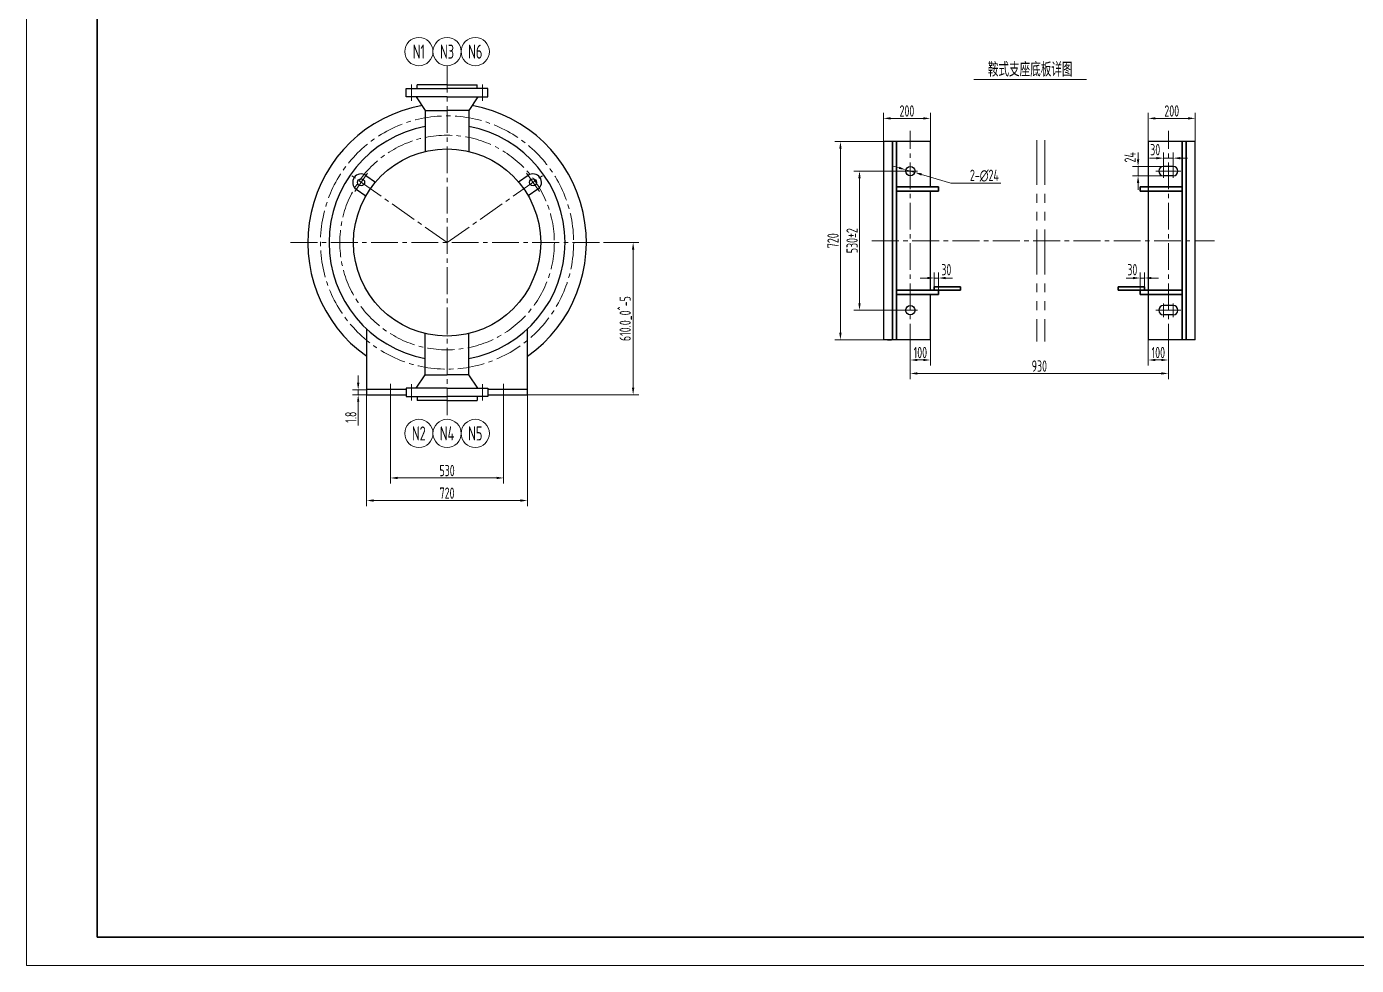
# Model space of a CAD drawing. Header units: millimetres. Extents: x 5765 to 6606, y -201 to 393.
# Drawn here: x 5765 to 6236.4, y -200.6 to 132.2 of the extents above; entities that cross this region are included whole.
import ezdxf
from ezdxf.enums import TextEntityAlignment as Align

# ---------------------------------------------------------------- set-up
doc = ezdxf.new("R2010")
doc.units = ezdxf.units.MM
doc.linetypes.add('CENTER2', pattern=[28.575, 19.05, -3.175, 3.175, -3.175])
doc.linetypes.add('PHANTOM2', pattern=[31.75, 15.875, -3.175, 3.175, -3.175, 3.175, -3.175])
for name, color, linetype, lineweight in [('1粗实线', 7, 'Continuous', 35), ('2细实线', 3, 'Continuous', 13), ('3中心线', 1, 'CENTER2', 13), ('5双点划线', 2, 'PHANTOM2', 13), ('7文本', 2, 'Continuous', 13), ('8标注', 3, 'Continuous', 13), ('9图表', 4, 'Continuous', 13)]:
    doc.layers.add(name, color=color, linetype=linetype, lineweight=lineweight)
doc.styles.add('lanpec', font='bpec_e.shx', dxfattribs={"width": 0.75, "bigfont": 'hztxt.shx'})
doc.styles.add('lanpec-dim', font='bpec_e.shx', dxfattribs={"width": 0.75})
doc.dimstyles.new('lanpec', dxfattribs={"dimtxt": 4, "dimasz": 2.5, "dimexe": 2, "dimexo": 0, "dimtad": 1, "dimdsep": 46, "dimtxsty": 'lanpec-dim', "dimcen": 2.5, "dimclrd": 256, "dimclre": 256, "dimclrt": 256, "dimazin": 0, "dimtfac": 1, "dimtmove": 0, "dimatfit": 3, "dimfxl": 1, "dimlwd": -1, "dimlwe": -1, "dimarcsym": 0})
doc.dimstyles.new('lanpec$0', dxfattribs={"dimscale": 10, "dimtxt": 4, "dimasz": 2.5, "dimexe": 2, "dimexo": 0, "dimtad": 1, "dimdec": 1, "dimdsep": 46, "dimtxsty": 'lanpec-dim', "dimcen": 0.09, "dimclrd": 256, "dimclre": 256, "dimclrt": 256, "dimadec": 1, "dimazin": 0, "dimtfac": 0.707, "dimtdec": 1, "dimtmove": 0, "dimatfit": 3, "dimfxl": 1, "dimarcsym": 0})
doc.dimstyles.new('lanpec$3', dxfattribs={"dimtxt": 4, "dimasz": 2.5, "dimexe": 2, "dimexo": 0, "dimtad": 1, "dimtih": 1, "dimtoh": 1, "dimdsep": 46, "dimtxsty": 'lanpec-dim', "dimcen": 2.5, "dimclrd": 256, "dimclre": 256, "dimclrt": 256, "dimazin": 0, "dimtfac": 1, "dimtmove": 0, "dimatfit": 3, "dimfxl": 1, "dimlwd": -1, "dimlwe": -1, "dimarcsym": 0})

# ---------------------------------------------------------------- blocks, each defined once
blk = doc.blocks.new('A1')
at = {"layer": '1粗实线'}
blk.add_lwpolyline([(-816, 10), (-10, 10), (-10, 584), (-816, 584)], close=True, dxfattribs=at)
at = {"layer": '9图表'}
blk.add_lwpolyline([(-841, 0), (0, 0), (0, 594), (-841, 594)], close=True, dxfattribs=at)
blk = doc.blocks.new('*D73')
at = {"layer": '8标注', "transparency": 16777216}
for p, q in [((5894.02, -0.24), (5894.02, -29.8)), ((5934.13, -0.24), (5934.13, -29.8)), ((5896.52, -27.8), (5931.63, -27.8))]:
    blk.add_line(p, q, dxfattribs=at)
for points in [[(5896.52, -27.38), (5896.52, -28.22), (5894.02, -27.8)], [(5931.63, -27.38), (5931.63, -28.22), (5934.13, -27.8)]]:
    blk.add_solid(points, dxfattribs=at)
at = {"layer": 'Defpoints', "color": 0, "transparency": 16777216}
for p in [(5894.02, -0.24), (5934.13, -0.24), (5934.13, -27.8)]:
    blk.add_point(p, dxfattribs=at)
at = {"layer": '8标注', "transparency": 16777216, "insert": (5914.07, -25.18), "char_height": 4, "attachment_point": 5, "style": 'lanpec-dim'}
blk.add_mtext('530', dxfattribs=at)
blk = doc.blocks.new('*D74')
at = {"layer": '8标注', "transparency": 16777216}
for p, q in [((5885.57, 3.99), (5885.57, -37.8)), ((5942.56, 1.81), (5942.56, -37.8)), ((5888.07, -35.8), (5940.06, -35.8))]:
    blk.add_line(p, q, dxfattribs=at)
for points in [[(5888.07, -35.38), (5888.07, -36.22), (5885.57, -35.8)], [(5940.06, -35.38), (5940.06, -36.22), (5942.56, -35.8)]]:
    blk.add_solid(points, dxfattribs=at)
at = {"layer": 'Defpoints', "color": 0, "transparency": 16777216}
for p in [(5885.57, 3.99), (5942.56, 1.81), (5942.56, -35.8)]:
    blk.add_point(p, dxfattribs=at)
at = {"layer": '8标注', "transparency": 16777216, "insert": (5914.07, -33.17), "char_height": 4, "attachment_point": 5, "style": 'lanpec-dim'}
blk.add_mtext('720', dxfattribs=at)
blk = doc.blocks.new('*D57')
at = {"layer": '8标注', "transparency": 16777216}
for p, q in [((5969.57, 55.65), (5982.03, 55.65)), ((5980.03, 53.15), (5980.03, 4.19)), ((5942.57, 1.69), (5982.03, 1.69))]:
    blk.add_line(p, q, dxfattribs=at)
for points in [[(5979.61, 53.15), (5980.45, 53.15), (5980.03, 55.65)], [(5979.61, 4.19), (5980.45, 4.19), (5980.03, 1.69)]]:
    blk.add_solid(points, dxfattribs=at)
at = {"layer": 'Defpoints', "color": 0, "transparency": 16777216}
for p in [(5969.57, 55.65), (5942.57, 1.69), (5980.03, 1.69)]:
    blk.add_point(p, dxfattribs=at)
at = {"layer": '8标注', "transparency": 16777216, "insert": (5977.4, 28.67), "char_height": 4, "attachment_point": 5, "rotation": 90, "style": 'lanpec-dim'}
blk.add_mtext('610.0_{0}^ {-5}', dxfattribs=at)
blk = doc.blocks.new('*D42')
at = {"layer": '8标注', "transparency": 16777216}
for p, q in [((6068.77, 91.4), (6068.77, 101.64)), ((6071.27, 99.64), (6082.9, 99.64)), ((6085.4, 91.4), (6085.4, 101.64))]:
    blk.add_line(p, q, dxfattribs=at)
for points in [[(6071.27, 100.06), (6071.27, 99.23), (6068.77, 99.64)], [(6082.9, 100.06), (6082.9, 99.23), (6085.4, 99.64)]]:
    blk.add_solid(points, dxfattribs=at)
at = {"layer": 'Defpoints', "color": 0, "transparency": 16777216}
for p in [(6085.4, 99.64), (6068.77, 91.4), (6085.4, 91.4)]:
    blk.add_point(p, dxfattribs=at)
at = {"layer": '8标注', "transparency": 16777216, "insert": (6077.08, 102.27), "char_height": 4, "attachment_point": 5, "style": 'lanpec-dim'}
blk.add_mtext('200', dxfattribs=at)
blk = doc.blocks.new('*D68')
at = {"layer": '8标注', "transparency": 16777216}
for p, q in [((6162.63, 91.4), (6162.63, 101.64)), ((6165.13, 99.64), (6176.76, 99.64)), ((6179.26, 91.4), (6179.26, 101.64))]:
    blk.add_line(p, q, dxfattribs=at)
for points in [[(6165.13, 100.06), (6165.13, 99.23), (6162.63, 99.64)], [(6176.76, 100.06), (6176.76, 99.23), (6179.26, 99.64)]]:
    blk.add_solid(points, dxfattribs=at)
at = {"layer": 'Defpoints', "color": 0, "transparency": 16777216}
for p in [(6179.26, 99.64), (6162.63, 91.4), (6179.26, 91.4)]:
    blk.add_point(p, dxfattribs=at)
at = {"layer": '8标注', "transparency": 16777216, "insert": (6170.95, 102.27), "char_height": 4, "attachment_point": 5, "style": 'lanpec-dim'}
blk.add_mtext('200', dxfattribs=at)
blk = doc.blocks.new('*D43')
at = {"layer": '8标注', "transparency": 16777216}
for p, q in [((6078.28, 17.36), (6078.28, 7.24)), ((6169.75, 17.36), (6169.75, 7.24)), ((6080.78, 9.24), (6167.25, 9.24))]:
    blk.add_line(p, q, dxfattribs=at)
for points in [[(6080.78, 9.65), (6080.78, 8.82), (6078.28, 9.24)], [(6167.25, 9.65), (6167.25, 8.82), (6169.75, 9.24)]]:
    blk.add_solid(points, dxfattribs=at)
at = {"layer": 'Defpoints', "color": 0, "transparency": 16777216}
for p in [(6078.28, 17.36), (6169.75, 17.36), (6169.75, 9.24)]:
    blk.add_point(p, dxfattribs=at)
at = {"layer": '8标注', "transparency": 16777216, "insert": (6124.02, 11.86), "char_height": 4, "attachment_point": 5, "style": 'lanpec-dim'}
blk.add_mtext('930', dxfattribs=at)
blk = doc.blocks.new('*D44')
at = {"layer": '8标注', "transparency": 16777216}
for p, q in [((6159.02, 85.11), (6159.02, 87.61)), ((6168.01, 82.61), (6157.02, 82.61)), ((6159.02, 82.61), (6159.02, 79.28)), ((6168.01, 79.28), (6157.02, 79.28)), ((6159.02, 76.78), (6159.02, 74.28))]:
    blk.add_line(p, q, dxfattribs=at)
for points in [[(6158.6, 85.11), (6159.43, 85.11), (6159.02, 82.61)], [(6158.6, 76.78), (6159.43, 76.78), (6159.02, 79.28)]]:
    blk.add_solid(points, dxfattribs=at)
at = {"layer": 'Defpoints', "color": 0, "transparency": 16777216}
for p in [(6168.01, 82.61), (6159.02, 79.28), (6168.01, 79.28)]:
    blk.add_point(p, dxfattribs=at)
at = {"layer": '8标注', "transparency": 16777216, "insert": (6156.19, 85.83), "char_height": 4, "attachment_point": 5, "rotation": 90, "style": 'lanpec-dim'}
blk.add_mtext('24', dxfattribs=at)
blk = doc.blocks.new('*D45')
at = {"layer": '8标注', "transparency": 16777216}
for p, q in [((6165.51, 85.55), (6163.01, 85.55)), ((6168.01, 82.61), (6168.01, 87.55)), ((6171.48, 85.55), (6168.01, 85.55)), ((6171.48, 82.61), (6171.48, 87.55)), ((6173.98, 85.55), (6176.48, 85.55))]:
    blk.add_line(p, q, dxfattribs=at)
for points in [[(6165.51, 85.96), (6165.51, 85.13), (6168.01, 85.55)], [(6173.98, 85.96), (6173.98, 85.13), (6171.48, 85.55)]]:
    blk.add_solid(points, dxfattribs=at)
at = {"layer": 'Defpoints', "color": 0, "transparency": 16777216}
for p in [(6168.01, 85.55), (6168.01, 82.61), (6171.48, 82.61)]:
    blk.add_point(p, dxfattribs=at)
at = {"layer": '8标注', "transparency": 16777216, "insert": (6165.09, 88.55), "char_height": 4, "attachment_point": 5, "style": 'lanpec-dim'}
blk.add_mtext('30', dxfattribs=at)
blk = doc.blocks.new('*D46')
at = {"layer": '8标注', "transparency": 16777216}
for p, q in [((6075.79, 80.95), (6058.27, 80.95)), ((6060.27, 78.45), (6060.27, 34.13)), ((6075.79, 31.63), (6058.27, 31.63))]:
    blk.add_line(p, q, dxfattribs=at)
for points in [[(6059.85, 78.45), (6060.68, 78.45), (6060.27, 80.95)], [(6059.85, 34.13), (6060.68, 34.13), (6060.27, 31.63)]]:
    blk.add_solid(points, dxfattribs=at)
at = {"layer": 'Defpoints', "color": 0, "transparency": 16777216}
for p in [(6075.79, 80.95), (6060.27, 31.63), (6075.79, 31.63)]:
    blk.add_point(p, dxfattribs=at)
at = {"layer": '8标注', "transparency": 16777216, "insert": (6057.64, 56.29), "char_height": 4, "attachment_point": 5, "rotation": 90, "style": 'lanpec-dim'}
blk.add_mtext('530±2', dxfattribs=at)
blk = doc.blocks.new('*D47')
at = {"layer": '8标注', "transparency": 16777216}
for p, q in [((6068.77, 91.4), (6051.51, 91.4)), ((6053.51, 23.67), (6053.51, 88.9)), ((6068.77, 21.17), (6051.51, 21.17))]:
    blk.add_line(p, q, dxfattribs=at)
for points in [[(6053.09, 88.9), (6053.92, 88.9), (6053.51, 91.4)], [(6053.09, 23.67), (6053.92, 23.67), (6053.51, 21.17)]]:
    blk.add_solid(points, dxfattribs=at)
at = {"layer": 'Defpoints', "color": 0, "transparency": 16777216}
for p in [(6053.51, 91.4), (6068.77, 91.4), (6068.77, 21.17)]:
    blk.add_point(p, dxfattribs=at)
at = {"layer": '8标注', "transparency": 16777216, "insert": (6050.88, 56.29), "char_height": 4, "attachment_point": 5, "rotation": 90, "style": 'lanpec-dim'}
blk.add_mtext('720', dxfattribs=at)
blk = doc.blocks.new('*D48')
at = {"layer": '8标注', "transparency": 16777216}
for p, q in [((6078.28, 21.17), (6078.28, 12.01)), ((6085.4, 21.17), (6085.4, 12.01)), ((6080.78, 14.01), (6082.9, 14.01))]:
    blk.add_line(p, q, dxfattribs=at)
for points in [[(6080.78, 14.43), (6080.78, 13.59), (6078.28, 14.01)], [(6082.9, 14.43), (6082.9, 13.59), (6085.4, 14.01)]]:
    blk.add_solid(points, dxfattribs=at)
at = {"layer": 'Defpoints', "color": 0, "transparency": 16777216}
for p in [(6078.28, 21.17), (6085.4, 21.17), (6085.4, 14.01)]:
    blk.add_point(p, dxfattribs=at)
at = {"layer": '8标注', "transparency": 16777216, "insert": (6081.84, 16.64), "char_height": 4, "attachment_point": 5, "style": 'lanpec-dim'}
blk.add_mtext('100', dxfattribs=at)
blk = doc.blocks.new('*D49')
at = {"layer": '8标注', "transparency": 16777216}
for p, q in [((6162.63, 21.17), (6162.63, 12.01)), ((6169.75, 21.17), (6169.75, 12.01)), ((6167.25, 14.01), (6165.13, 14.01))]:
    blk.add_line(p, q, dxfattribs=at)
for points in [[(6165.13, 14.43), (6165.13, 13.59), (6162.63, 14.01)], [(6167.25, 14.43), (6167.25, 13.59), (6169.75, 14.01)]]:
    blk.add_solid(points, dxfattribs=at)
at = {"layer": 'Defpoints', "color": 0, "transparency": 16777216}
for p in [(6162.63, 21.17), (6169.75, 21.17), (6162.63, 14.01)]:
    blk.add_point(p, dxfattribs=at)
at = {"layer": '8标注', "transparency": 16777216, "insert": (6166.19, 16.64), "char_height": 4, "attachment_point": 5, "style": 'lanpec-dim'}
blk.add_mtext('100', dxfattribs=at)
blk = doc.blocks.new('*D69')
at = {"layer": '8标注', "transparency": 16777216}
for p, q in [((6074.29, 82.12), (6071.89, 82.83)), ((6076.69, 81.42), (6079.88, 80.48)), ((6092.64, 76.72), (6082.28, 79.77)), ((6110.1, 76.72), (6092.64, 76.72))]:
    blk.add_line(p, q, dxfattribs=at)
for points in [[(6074.41, 82.52), (6074.17, 81.72), (6076.69, 81.42)], [(6082.4, 80.17), (6082.16, 79.37), (6079.88, 80.48)]]:
    blk.add_solid(points, dxfattribs=at)
at = {"layer": 'Defpoints', "color": 0, "transparency": 16777216}
for p in [(6076.69, 81.42), (6079.88, 80.48)]:
    blk.add_point(p, dxfattribs=at)
at = {"layer": '8标注', "transparency": 16777216, "insert": (6104.55, 79.35), "char_height": 4, "attachment_point": 5, "style": 'lanpec-dim'}
blk.add_mtext('2-∅24', dxfattribs=at)
blk = doc.blocks.new('*D70')
at = {"layer": '8标注', "transparency": 16777216}
for p, q in [((6084.27, 43.07), (6081.77, 43.07)), ((6086.77, 39.97), (6086.77, 45.07)), ((6086.77, 43.07), (6088.27, 43.07)), ((6088.27, 38.7), (6088.27, 45.07)), ((6090.77, 43.07), (6093.27, 43.07))]:
    blk.add_line(p, q, dxfattribs=at)
for points in [[(6084.27, 43.48), (6084.27, 42.65), (6086.77, 43.07)], [(6090.77, 43.48), (6090.77, 42.65), (6088.27, 43.07)]]:
    blk.add_solid(points, dxfattribs=at)
at = {"layer": 'Defpoints', "color": 0, "transparency": 16777216}
for p in [(6088.27, 43.07), (6086.77, 39.97), (6088.27, 38.7)]:
    blk.add_point(p, dxfattribs=at)
at = {"layer": '8标注', "transparency": 16777216, "insert": (6091.05, 46.02), "char_height": 4, "attachment_point": 5, "style": 'lanpec-dim'}
blk.add_mtext('30', dxfattribs=at)
blk = doc.blocks.new('*D50')
at = {"layer": '8标注', "transparency": 16777216}
for p, q in [((6157.26, 43.07), (6154.76, 43.07)), ((6159.76, 38.7), (6159.76, 45.07)), ((6161.26, 43.07), (6159.76, 43.07)), ((6161.26, 39.97), (6161.26, 45.07)), ((6163.76, 43.07), (6166.26, 43.07))]:
    blk.add_line(p, q, dxfattribs=at)
for points in [[(6157.26, 43.48), (6157.26, 42.65), (6159.76, 43.07)], [(6163.76, 43.48), (6163.76, 42.65), (6161.26, 43.07)]]:
    blk.add_solid(points, dxfattribs=at)
at = {"layer": 'Defpoints', "color": 0, "transparency": 16777216}
for p in [(6159.76, 43.07), (6159.76, 38.7), (6161.26, 39.97)]:
    blk.add_point(p, dxfattribs=at)
at = {"layer": '8标注', "transparency": 16777216, "insert": (6156.98, 46.02), "char_height": 4, "attachment_point": 5, "style": 'lanpec-dim'}
blk.add_mtext('30', dxfattribs=at)
blk = doc.blocks.new('*U41')
at = {"layer": '2细实线'}
blk.add_line((-20, 0), (20, 0), dxfattribs=at)
at = {"layer": '7文本', "style": 'lanpec', "width": 0.75}
for tag, height, p in [('节点图名称', 5, (0, 3.5)), ('比例', 4, (0, -3.25))]:
    blk.add_attdef(tag, text='', height=height, dxfattribs=at).set_placement(p, align=Align.MIDDLE_CENTER)
blk = doc.blocks.new('*D79')
at = {"layer": '8标注', "transparency": 16777216}
for p, q in [((5882.57, 5.99), (5882.57, 8.49)), ((5885.57, 3.49), (5880.57, 3.49)), ((5885.57, 1.69), (5880.57, 1.69)), ((5882.57, 3.49), (5882.57, 1.69)), ((5882.57, -0.81), (5882.57, -9.22))]:
    blk.add_line(p, q, dxfattribs=at)
for points in [[(5882.15, 5.99), (5882.99, 5.99), (5882.57, 3.49)], [(5882.15, -0.81), (5882.99, -0.81), (5882.57, 1.69)]]:
    blk.add_solid(points, dxfattribs=at)
at = {"layer": 'Defpoints', "color": 0, "transparency": 16777216}
for p in [(5882.57, 1.69), (5885.57, 3.49), (5885.57, 1.69)]:
    blk.add_point(p, dxfattribs=at)
at = {"layer": '8标注', "transparency": 16777216, "insert": (5879.95, -6.26), "char_height": 4, "attachment_point": 5, "rotation": 90, "style": 'lanpec-dim'}
blk.add_mtext('1.8', dxfattribs=at)
blk = doc.blocks.new('管口号')
at = {"layer": '2细实线'}
blk.add_circle((0, 5), 5, dxfattribs=at)
at = {"layer": '7文本', "style": 'lanpec', "width": 0.75}
blk.add_attdef('N', text='', height=5, dxfattribs=at).set_placement((0, 5), align=Align.MIDDLE_CENTER)

msp = doc.modelspace()

# ---------------------------------------------------------------- linework, layer by layer
at = {"ltscale": 0.5}
for p, q in [((5899.597, 110.2), (5914.073, 110.2)), ((5899.597, 107.303), (5899.597, 110.2)), ((5914.073, 111.578), (5903.459, 111.578)), ((5903.459, 110.2), (5903.459, 111.578)), ((5914.073, 111.578), (5924.687, 111.578)), ((5928.55, 110.2), (5914.073, 110.2)), ((5924.687, 110.2), (5924.687, 111.578)), ((5928.55, 107.303), (5928.55, 110.2)), ((5914.073, 107.303), (5899.597, 107.303)), ((5903.159, 107.303), (5906.356, 102.485)), ((5914.073, 107.303), (5928.55, 107.303)), ((5924.988, 107.303), (5921.791, 102.485)), ((5906.356, 102.485), (5914.073, 102.485)), ((5906.356, 102.485), (5906.356, 87.916)), ((5921.791, 102.485), (5914.073, 102.485)), ((5921.791, 102.485), (5921.791, 87.916)), ((5885.331, 79.434), (5888.726, 77.056)), ((5942.816, 79.434), (5939.421, 77.056)), ((5881.889, 74.519), (5885.284, 72.142)), ((5946.258, 74.519), (5942.862, 72.142)), ((5885.573, 1.695), (5885.573, 25.016)), ((5942.573, 1.695), (5942.573, 25.016)), ((5906.356, 8.806), (5906.356, 23.375)), ((5921.791, 8.806), (5921.791, 23.375)), ((5903.159, 3.988), (5906.356, 8.806)), ((5906.356, 8.806), (5914.073, 8.806)), ((5921.791, 8.806), (5914.073, 8.806)), ((5924.988, 3.988), (5921.791, 8.806)), ((5899.597, 3.495), (5885.573, 3.495)), ((5885.573, 1.695), (5899.597, 1.695)), ((5914.073, 3.988), (5899.597, 3.988)), ((5899.597, 3.988), (5899.597, 1.091)), ((5899.597, 1.091), (5914.073, 1.091)), ((5903.459, 1.091), (5903.459, -0.287)), ((5914.073, 3.988), (5928.55, 3.988)), ((5928.55, 1.091), (5914.073, 1.091)), ((5924.687, 1.091), (5924.687, -0.287)), ((5928.55, 3.988), (5928.55, 1.091)), ((5942.573, 3.495), (5928.55, 3.495)), ((5928.55, 1.695), (5942.573, 1.695)), ((5942.573, 1.695), (5942.573, 3.495)), ((5914.073, -0.287), (5903.459, -0.287)), ((5914.073, -0.287), (5924.687, -0.287))]:
    msp.add_line(p, q, dxfattribs=at)
for p, q in [((6085.401, 91.403), (6068.769, 91.403)), ((6068.769, 91.403), (6068.769, 21.17)), ((6085.401, 75.355), (6085.401, 91.403)), ((6179.262, 91.403), (6162.63, 91.403)), ((6162.63, 91.403), (6162.63, 21.17)), ((6179.262, 21.17), (6179.262, 91.403)), ((6171.481, 82.61), (6168.012, 82.61)), ((6171.481, 79.283), (6168.012, 79.283)), ((6085.401, 38.702), (6085.401, 73.87)), ((6085.401, 21.17), (6085.401, 37.218)), ((6171.481, 33.289), (6168.012, 33.289)), ((6171.481, 29.963), (6168.012, 29.963)), ((6085.401, 21.17), (6068.769, 21.17)), ((6070.209, 21.17), (6071.649, 21.17)), ((6179.262, 21.17), (6162.63, 21.17))]:
    msp.add_line(p, q)
for centre, radius in [((5914.073, 55.645), 33.18), ((5883.61, 76.976), 1.25), ((5944.537, 76.976), 1.25)]:
    msp.add_circle(centre, radius, dxfattribs=at)
at = {"ltscale": 2}
for centre in [(6078.285, 80.946), (6078.285, 31.626)]:
    msp.add_circle(centre, 1.663, dxfattribs=at)
at = {"ltscale": 0.5}
for centre, radius, start, end in [((5914.073, 55.645), 49.375, 100.34575, 234.74513), ((5914.073, 55.645), 49.375, 305.25487, 79.56444), ((5914.073, 55.645), 41.838, 100.62934, 259.37066), ((5914.073, 55.645), 41.838, 280.62934, 79.37066), ((5883.61, 76.976), 3, 55, 235), ((5944.537, 76.976), 3, 305, 125)]:
    msp.add_arc(centre, radius, start, end, dxfattribs=at)
for centre, start, end in [((6168.012, 80.946), 90, 270), ((6171.481, 80.946), 270, 90), ((6168.012, 31.626), 90, 270), ((6171.481, 31.626), 270, 90)]:
    msp.add_arc(centre, 1.663, start, end)
at = {"layer": '1粗实线'}
for p, q in [((6071.995, 91.403), (6071.995, 21.17)), ((6073.357, 91.403), (6073.357, 21.17)), ((6174.674, 91.403), (6174.674, 21.17)), ((6176.036, 91.403), (6176.036, 21.17)), ((6073.357, 75.355), (6088.266, 75.355)), ((6073.357, 73.87), (6088.266, 73.87)), ((6088.266, 75.355), (6088.266, 73.87)), ((6174.674, 75.355), (6159.764, 75.355)), ((6159.764, 75.355), (6159.764, 73.87)), ((6174.674, 73.87), (6159.764, 73.87)), ((6073.357, 38.702), (6088.266, 38.702)), ((6086.097, 38.702), (6096.108, 38.702)), ((6086.774, 38.702), (6086.774, 39.971)), ((6086.774, 39.971), (6096.108, 39.971)), ((6088.266, 37.218), (6088.266, 38.702)), ((6096.108, 39.971), (6096.108, 38.702)), ((6161.257, 39.971), (6151.923, 39.971)), ((6151.923, 39.971), (6151.923, 38.702)), ((6161.934, 38.702), (6151.923, 38.702)), ((6174.674, 38.702), (6159.764, 38.702)), ((6159.764, 37.218), (6159.764, 38.702)), ((6161.257, 39.971), (6161.257, 38.702)), ((6073.357, 37.218), (6088.266, 37.218)), ((6174.674, 37.218), (6159.764, 37.218))]:
    msp.add_line(p, q, dxfattribs=at)
at = {"layer": '2细实线'}
msp.add_line((6104.372, 76.72), (6110.379, 76.72), dxfattribs=at)
at = {"layer": '3中心线', "ltscale": 0.5}
for p, q in [((5914.073, 118.298), (5914.073, -7.007)), ((5901.512, 111.656), (5901.512, 105.862)), ((5926.634, 111.656), (5926.634, 105.862)), ((6078.285, 17.357), (6078.285, 95.216)), ((6169.746, 17.357), (6169.746, 95.216)), ((5885.863, 80.194), (5881.357, 73.759)), ((5942.284, 80.194), (5946.79, 73.759)), ((5914.073, 55.645), (5880.119, 79.42)), ((5914.073, 55.645), (5948.027, 79.42)), ((5858.571, 55.65), (5969.569, 55.65)), ((6064.679, 56.286), (6186.081, 56.286)), ((5894.016, -0.237), (5894.016, 5.557)), ((5901.512, -0.365), (5901.512, 5.429)), ((5926.634, -0.365), (5926.634, 5.429)), ((5934.131, -0.237), (5934.131, 5.557))]:
    msp.add_line(p, q, dxfattribs=at)
at = {"layer": '3中心线'}
for p, q in [((6080.779, 80.946), (6075.79, 80.946)), ((6165.297, 80.946), (6174.195, 80.946)), ((6168.012, 78.542), (6168.012, 83.35)), ((6171.481, 78.542), (6171.481, 83.35)), ((6168.012, 34.03), (6168.012, 29.222)), ((6171.481, 34.03), (6171.481, 29.222)), ((6080.779, 31.626), (6075.79, 31.626)), ((6165.297, 31.626), (6174.195, 31.626))]:
    msp.add_line(p, q, dxfattribs=at)
at = {"layer": '3中心线', "ltscale": 0.5}
for radius in [44.875, 38.028]:
    msp.add_circle((5914.073, 55.645), radius, dxfattribs=at)
at = {"layer": '5双点划线'}
for p, q in [((6123.143, 91.972), (6123.143, 20.6)), ((6126, 91.972), (6126, 20.6))]:
    msp.add_line(p, q, dxfattribs=at)

# ---------------------------------------------------------------- block references
msp.add_blockref('*U41', (6120.768, 113.478)).add_auto_attribs({'节点图名称': '鞍式支座底板详图'})
at = {"layer": '2细实线'}
msp.add_blockref('A1', (6606.028, -200.559), dxfattribs=at)
at = {"layer": '8标注'}
for p, values in [((5904.073, 118.298), {'N': 'N1'}), ((5914.073, 118.298), {'N': 'N3'}), ((5924.073, 118.298), {'N': 'N6'})]:
    msp.add_blockref('管口号', p, dxfattribs=at).add_auto_attribs(values)
ref = msp.add_blockref('管口号', (5904.073, -7.018), dxfattribs=dict(at, xscale=-1, rotation=180))
ref.add_attrib('N', 'N2', dxfattribs={"layer": '7文本', "height": 5, "style": 'lanpec', "width": 0.75}).set_placement((5904.073, -12.018), align=Align.MIDDLE_CENTER)
ref = msp.add_blockref('管口号', (5914.073, -7.018), dxfattribs=dict(at, xscale=-1, rotation=180))
ref.add_attrib('N', 'N4', dxfattribs={"layer": '7文本', "height": 5, "style": 'lanpec', "width": 0.75}).set_placement((5914.073, -12.018), align=Align.MIDDLE_CENTER)
ref = msp.add_blockref('管口号', (5924.073, -7.018), dxfattribs=dict(at, xscale=-1, rotation=180))
ref.add_attrib('N', 'N5', dxfattribs={"layer": '7文本', "height": 5, "style": 'lanpec', "width": 0.75}).set_placement((5924.073, -12.018), align=Align.MIDDLE_CENTER)

# ---------------------------------------------------------------- dimensions: what is measured, and where the dimension line sits
for base, p1, p2, text, picture, middle in [((6085.401, 99.643), (6068.769, 91.403), (6085.401, 91.403), '200', '*D42', (6077.085, 102.268)), ((6179.262, 99.643), (6162.63, 91.403), (6179.262, 91.403), '200', '*D68', (6170.946, 102.268)), ((6162.63, 14.01), (6169.746, 21.17), (6162.63, 21.17), '100', '*D49', (6166.188, 16.635)), ((6169.746, 9.235), (6078.285, 17.357), (6169.746, 17.357), '930', '*D43', (6124.015, 11.86)), ((5942.564, -35.8), (5885.573, 3.988), (5942.564, 1.811), '720', '*D74', (5914.069, -33.175)), ((5934.131, -27.8), (5894.016, -0.237), (5934.131, -0.237), '530', '*D73', (5914.073, -25.175))]:
    dim = msp.add_linear_dim(base=base, p1=p1, p2=p2, text=text, dimstyle='lanpec', dxfattribs=at)
    dim.commit()
    dim.dimension.update_dxf_attribs({"geometry": picture, "text_midpoint": middle})
for base, p1, p2, angle, text, picture, middle in [((6053.508, 91.403), (6068.769, 21.17), (6068.769, 91.403), 90, '720', '*D47', (6050.883, 56.286)), ((6060.266, 31.626), (6075.79, 80.946), (6075.79, 31.626), 90, '530±2', '*D46', (6057.641, 56.286)), ((5980.029, 1.695), (5969.572, 55.645), (5942.573, 1.695), 90, '610.0_{0}^ {-5}', '*D57', (5977.404, 28.67)), ((6085.401, 14.01), (6078.285, 21.17), (6085.401, 21.17), 180, '100', '*D48', (6081.843, 16.635))]:
    dim = msp.add_linear_dim(base=base, p1=p1, p2=p2, angle=angle, text=text, dimstyle='lanpec', dxfattribs=at)
    dim.commit()
    dim.dimension.update_dxf_attribs({"geometry": picture, "text_midpoint": middle})
for base, p1, p2, angle, text, picture, middle in [((6168.012, 85.546), (6171.481, 82.61), (6168.012, 82.61), 180, '30', '*D45', (6165.09, 88.549)), ((6159.016, 79.283), (6168.012, 82.61), (6168.012, 79.283), 90, '24', '*D44', (6156.187, 85.828)), ((6159.764, 43.067), (6161.257, 39.971), (6159.764, 38.702), 180, '30', '*D50', (6156.976, 46.016))]:
    dim = msp.add_linear_dim(base=base, p1=p1, p2=p2, angle=angle, text=text, dimstyle='lanpec', override={"dimtmove": 2}, dxfattribs=at)
    dim.commit()
    dim.dimension.update_dxf_attribs({"geometry": picture, "text_midpoint": middle, "dimtype": 160})
dim = msp.add_diameter_dim_2p(p1=(6076.689, 81.416), p2=(6079.88, 80.477), text='2-∅24', dimstyle='lanpec$3', dxfattribs=at)
dim.commit()
dim.dimension.update_dxf_attribs({"geometry": '*D69', "text_midpoint": (6104.547, 76.72), "dimtype": 163})
dim = msp.add_linear_dim(base=(6088.266, 43.067), p1=(6086.774, 39.971), p2=(6088.266, 38.702), text='30', dimstyle='lanpec', override={"dimtmove": 2}, dxfattribs=at)
dim.commit()
dim.dimension.update_dxf_attribs({"geometry": '*D70', "text_midpoint": (6091.054, 46.016), "dimtype": 160})
dim = msp.add_linear_dim(base=(5882.57, 1.695), p1=(5885.573, 3.495), p2=(5885.573, 1.695), angle=90, dimstyle='lanpec$0', override={"dimscale": 1, "dimdec": 2, "dimcen": 2.5, "dimadec": 2, "dimtfac": 1, "dimtdec": 2, "dimlwd": 65535, "dimlwe": 65535}, dxfattribs=at)
dim.commit()
dim.dimension.update_dxf_attribs({"geometry": '*D79', "text_midpoint": (5879.945, -6.264)})

doc.saveas('drawing.dxf')
